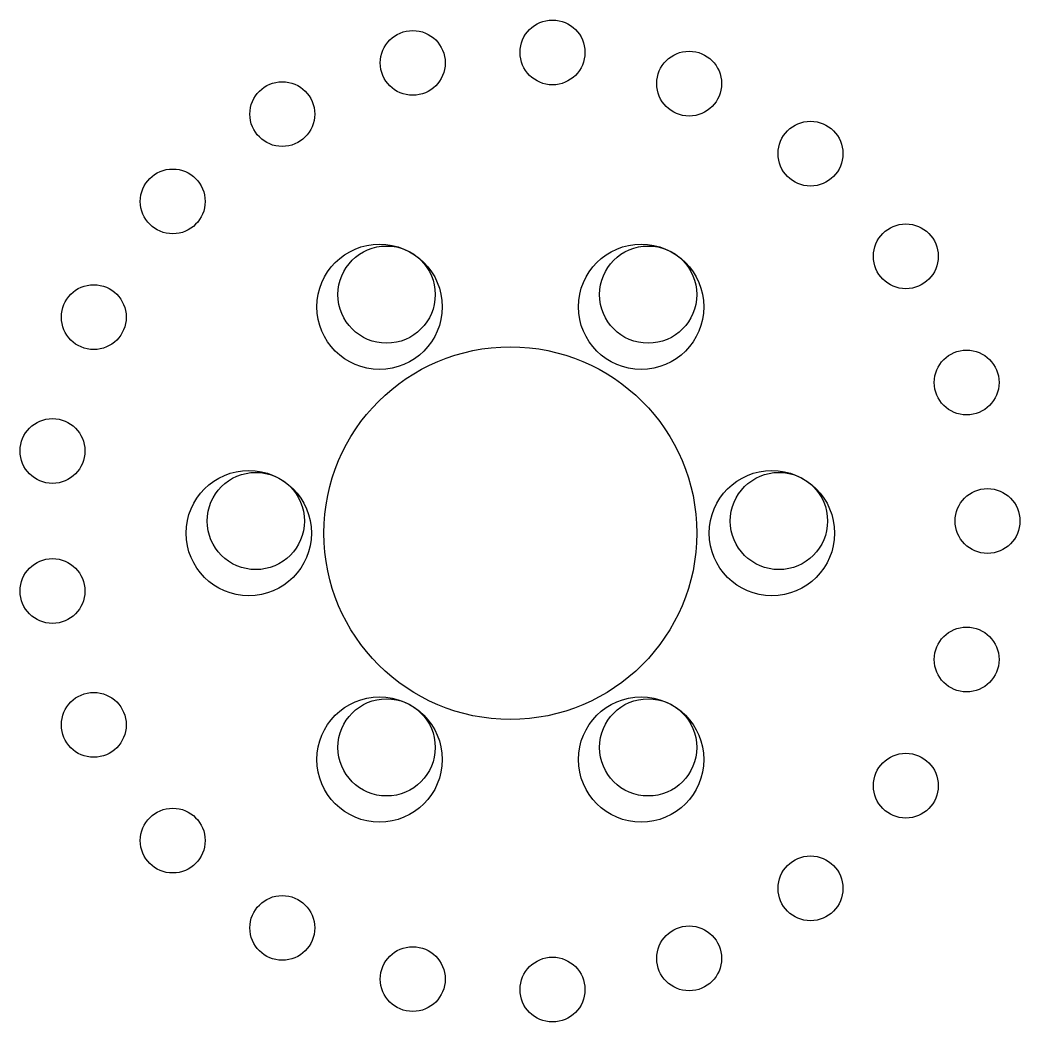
# Model space of a CAD drawing. Header units: millimetres. Extents: x -307 to 310, y -309 to 309.
import ezdxf

# ---------------------------------------------------------------- set-up
doc = ezdxf.new("R2010")
doc.units = ezdxf.units.MM
doc.layers.get('0').update_dxf_attribs({"linetype": 'CONTINUOUS'})

msp = doc.modelspace()

# ---------------------------------------------------------------- linework, layer by layer
for centre, radius in [((21.671727140063012, 289.1891011825423), 20), ((-64.53107084733116, 282.7290945327289), 20), ((105.94889706625457, 269.95338710681926), 20), ((-145.00000000000006, 251.14736709748723), 20), ((180.81204253903275, 226.73112991572862), 20), ((-212.58504283064968, 197.25009395356662), 20), ((239.6092445516385, 163.36281683845039), 20), ((-84.99519230769229, 132.22709025666447), 38.65384615384616), ((-80.6682692307692, 139.72154086633748), 30), ((76.34134615384612, 132.22709025666447), 38.65384615384616), ((80.66826923076918, 139.72154086633748), 30), ((-261.28097169170155, 125.82628434409189), 20), ((-4.326923076923081, -7.4944506096730255), 115), ((277.1161136779808, 85.47900057916222), 20), ((-286.7609396052873, 43.222257191090534), 20), ((-165.66346153846155, -7.494450609673006), 38.65384615384616), ((157.0096153846154, -7.494450609673065), 38.65384615384616), ((-161.33653846153848, 1.9758027541243694e-14), 30), ((161.33653846153848, -3.951605508248739e-14), 30), ((290, 0), 20), ((-286.7609396052873, -43.2222571910906), 20), ((277.1161136779808, -85.47900057916212), 20), ((-261.28097169170155, -125.82628434409182), 20), ((-84.99519230769239, -147.21599147601046), 38.65384615384616), ((-80.66826923076931, -139.72154086633742), 30), ((76.34134615384605, -147.21599147601054), 38.65384615384616), ((80.66826923076911, -139.72154086633756), 30), ((239.6092445516385, -163.36281683845039), 20), ((-212.58504283064963, -197.25009395356665), 20), ((180.81204253903266, -226.73112991572873), 20), ((-144.99999999999991, -251.1473670974873), 20), ((105.94889706625466, -269.9533871068192), 20), ((-64.53107084733122, -282.7290945327289), 20), ((21.671727140063062, -289.1891011825423), 20)]:
    msp.add_circle(centre, radius)

doc.saveas('drawing.dxf')
